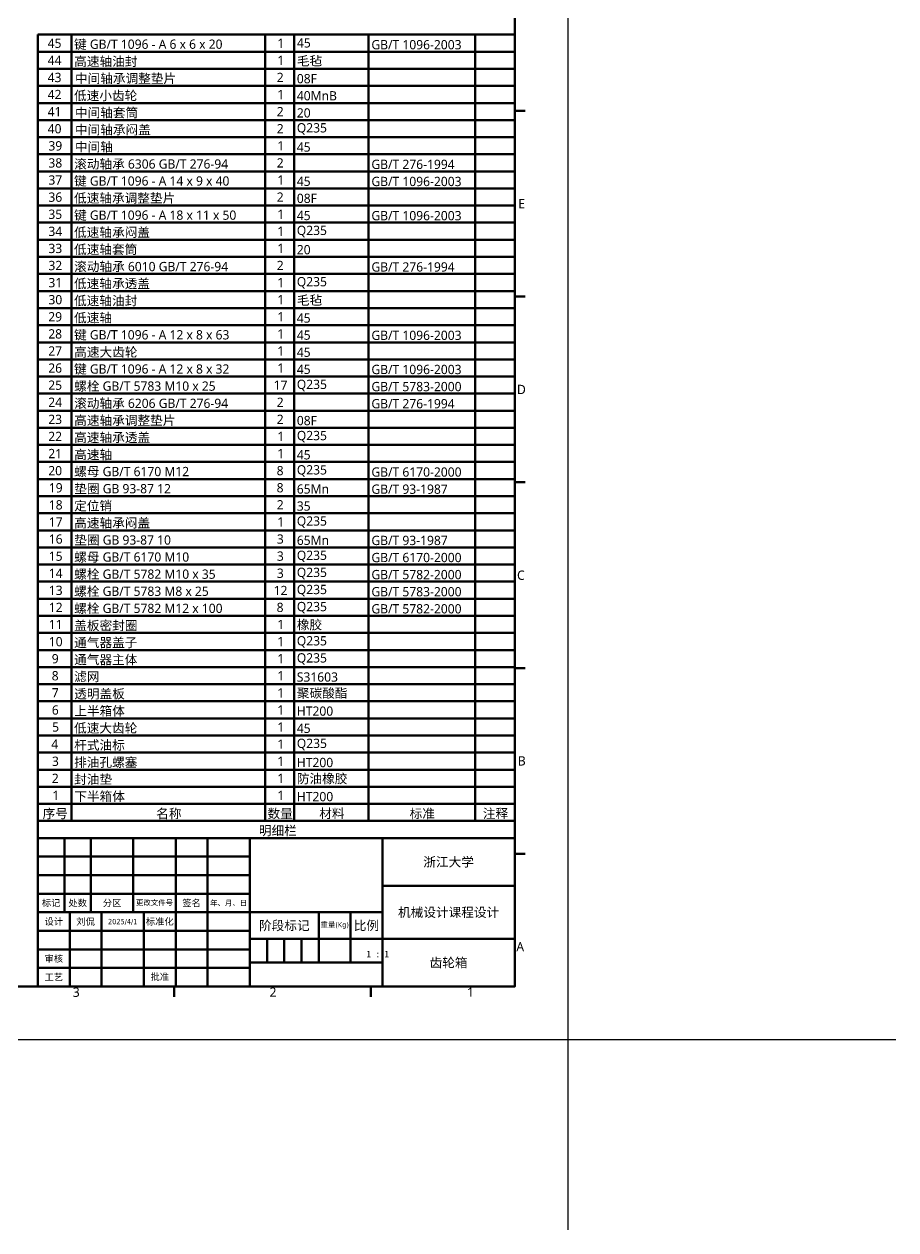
# Model space of a CAD drawing. Header units: millimetres. Extents: x -89 to 1313, y -72 to 900.
# Drawn here: x 983.8 to 1312.8, y -71.8 to 383.2 of the extents above; entities that cross this region are included whole.
import ezdxf
from ezdxf.enums import TextEntityAlignment as Align

# ---------------------------------------------------------------- set-up
doc = ezdxf.new("R2018")
doc.units = ezdxf.units.MM
doc.layers.add('图框 (ISO)', color=7, linetype='Continuous', lineweight=50)
doc.layers.add('标题 (ISO)', color=7, linetype='Continuous', lineweight=50)
doc.styles.add('文本样式36', font='tahoma.ttf')
doc.styles.add('文本样式38', font='tahoma.ttf')
doc.styles.add('文本样式46', font='tahoma.ttf')
doc.styles.add('文本样式53', font='SimSun.ttf')
doc.styles.add('文本样式54', font='SimSun.ttf')
doc.styles.add('注释文本 (ISO)', font='Microsoft YaHei.ttf')

# ---------------------------------------------------------------- blocks, each defined once
blk = doc.blocks.new('图框 默认图框')
at = {"layer": '图框 (ISO)'}
for p, q in [((1169, 350.42), (1172.9, 350.42)), ((1169, 280.33), (1172.9, 280.33)), ((1169, 210.25), (1172.9, 210.25)), ((1169, 140.17), (1172.9, 140.17)), ((1169, 70.08), (1172.9, 70.08)), ((1040.37, 20), (1040.37, 16.1)), ((1114.69, 20), (1114.69, 16.1))]:
    blk.add_line(p, q, dxfattribs=at)
at = {"layer": '图框 (ISO)', "flags": 128}
blk.add_lwpolyline([(20, 20), (20, 821), (1169, 821), (1169, 20), (20, 20)], dxfattribs=at)
at = {"layer": '图框 (ISO)', "char_height": 3.5, "attachment_point": 7, "style": '注释文本 (ISO)'}
for s, insert in [('E', (1170.3, 313.63)), ('D', (1169.81, 243.54)), ('C', (1169.82, 173.4)), ('B', (1170.12, 103.38)), ('A', (1169.57, 33.29)), ('3', (1002.16, 16.04)), ('2', (1076.43, 16.1)), ('1', (1150.94, 16.1))]:
    blk.add_mtext(s, dxfattribs=dict(at, insert=insert))
blk = doc.blocks.new('标题栏 GB1')
at = {"layer": '标题 (ISO)'}
for p, q in [((198.81, 93.23), (378.81, 93.23)), ((198.81, 37.23), (198.81, 93.23)), ((208.81, 65.23), (208.81, 93.23)), ((218.81, 65.23), (218.81, 93.23)), ((234.81, 65.23), (234.81, 93.23)), ((250.81, 65.23), (250.81, 93.23)), ((262.81, 65.23), (262.81, 93.23)), ((278.81, 93.23), (278.81, 37.23)), ((328.81, 93.23), (328.81, 37.23)), ((378.81, 93.23), (378.81, 37.23)), ((198.81, 86.23), (278.81, 86.23)), ((198.81, 79.23), (278.81, 79.23)), ((328.81, 75.23), (378.81, 75.23)), ((198.81, 72.23), (278.81, 72.23)), ((198.81, 65.23), (278.81, 65.23)), ((210.81, 37.23), (210.81, 65.23)), ((222.81, 37.23), (222.81, 65.23)), ((238.81, 37.23), (238.81, 65.23)), ((250.81, 37.23), (250.81, 65.23)), ((262.81, 37.23), (262.81, 65.23)), ((278.81, 65.23), (328.81, 65.23)), ((304.81, 65.23), (304.81, 46.23)), ((316.81, 65.23), (316.81, 46.23)), ((198.81, 58.23), (278.81, 58.23)), ((328.81, 55.23), (278.81, 55.23)), ((285.31, 55.23), (285.31, 46.23)), ((291.81, 55.23), (291.81, 46.23)), ((298.31, 55.23), (298.31, 46.23)), ((328.81, 55.23), (378.81, 55.23)), ((198.81, 51.23), (278.81, 51.23)), ((278.81, 46.23), (328.81, 46.23)), ((198.81, 44.23), (278.81, 44.23)), ((378.81, 37.23), (198.81, 37.23))]:
    blk.add_line(p, q, dxfattribs=at)
for s, height, style, p in [('标记', 2.5, '文本样式54', (203.81, 68.73)), ('处数', 2.5, '文本样式54', (213.81, 68.73)), ('分区', 2.5, '文本样式54', (226.81, 68.73)), ('签名', 2.5, '文本样式54', (256.81, 68.72)), ('年、月、日', 2, '文本样式53', (270.81, 68.73)), ('设计', 2.5, '文本样式54', (204.81, 61.73)), ('标准化', 2.5, '文本样式46', (244.81, 61.72)), ('阶段标记', 3.5, '注释文本 (ISO)', (291.81, 60.23)), ('比例', 3.5, '注释文本 (ISO)', (322.81, 60.23)), ('审核', 2.5, '文本样式46', (204.81, 47.73)), ('工艺', 2.5, '文本样式46', (204.81, 40.73))]:
    blk.add_text(s, height=height, dxfattribs=dict(at, style=style)).set_placement(p, align=Align.MIDDLE_CENTER)
at = {"layer": '标题 (ISO)', "attachment_point": 5, "style": '注释文本 (ISO)'}
for s, insert, char_height in [('\\fSimSun|b0|i0;{\\H2.0000;更改文件号}', (242.81, 68.73), 2), ('\\fTahoma|b0|i0;{\\H2.0000;重量(Kg)}', (310.81, 60.23), 2), ('\\fTahoma|b0|i0;{\\H2.5000;批准}', (244.81, 40.73), 2.5)]:
    blk.add_mtext(s, dxfattribs=dict(at, insert=insert, char_height=char_height))
at = {"layer": '标题 (ISO)'}
for tag, height, style, p in [('单位', 3.5, '注释文本 (ISO)', (353.81, 84.23)), ('名称', 3.5, '注释文本 (ISO)', (353.81, 65.23)), ('作者', 2.5, '文本样式54', (216.81, 61.73)), ('创建日期', 2, '文本样式38', (230.81, 61.73)), ('检测人', 2, '文本样式38', (216.81, 47.73)), ('检测日期', 2, '文本样式38', (230.81, 47.73)), ('零件代号', 3.5, '注释文本 (ISO)', (353.81, 46.23)), ('工程核准人', 2.5, '文本样式46', (256.81, 40.73)), ('工程批准日期', 1.5, '文本样式36', (270.81, 40.73))]:
    blk.add_attdef(tag, text='', height=height, dxfattribs=dict(at, style=style)).set_placement(p, align=Align.MIDDLE_CENTER)
at = {"layer": '标题 (ISO)', "lineweight": 30, "flags": 104}
blk.add_attdef('初始视图比例', text='', height=1, dxfattribs=at).set_placement((322.81, 50.73), align=Align.MIDDLE_CENTER)
blk = doc.blocks.new('明细栏')
at = {"layer": '图框 (ISO)'}
for p, q in [((1169, 379.19), (989, 379.19)), ((989, 379.19), (989, 88.9)), ((1001.72, 379.19), (1001.72, 88.9)), ((1074.71, 379.19), (1074.71, 88.9)), ((1085.76, 379.19), (1085.76, 88.9)), ((1113.75, 379.19), (1113.75, 88.9)), ((1154, 379.19), (1154, 88.9)), ((1169, 379.19), (1169, 88.9)), ((1169, 372.74), (989, 372.74)), ((1169, 366.28), (989, 366.28)), ((1169, 359.83), (989, 359.83)), ((1169, 353.38), (989, 353.38)), ((1169, 346.93), (989, 346.93)), ((1169, 340.48), (989, 340.48)), ((1169, 334.03), (989, 334.03)), ((1169, 327.58), (989, 327.58)), ((1169, 321.13), (989, 321.13)), ((1169, 314.68), (989, 314.68)), ((1169, 308.23), (989, 308.23)), ((1169, 301.78), (989, 301.78)), ((1169, 295.33), (989, 295.33)), ((1169, 288.88), (989, 288.88)), ((1169, 282.42), (989, 282.42)), ((1169, 275.97), (989, 275.97)), ((1169, 269.52), (989, 269.52)), ((1169, 263.07), (989, 263.07)), ((1169, 256.62), (989, 256.62)), ((1169, 250.17), (989, 250.17)), ((1169, 243.72), (989, 243.72)), ((1169, 237.27), (989, 237.27)), ((1169, 230.82), (989, 230.82)), ((1169, 224.37), (989, 224.37)), ((1169, 217.92), (989, 217.92)), ((1169, 211.47), (989, 211.47)), ((1169, 205.02), (989, 205.02)), ((1169, 198.56), (989, 198.56)), ((1169, 192.11), (989, 192.11)), ((1169, 185.66), (989, 185.66)), ((1169, 179.21), (989, 179.21)), ((1169, 172.76), (989, 172.76)), ((1169, 166.31), (989, 166.31)), ((1169, 159.86), (989, 159.86)), ((1169, 153.41), (989, 153.41)), ((1169, 146.96), (989, 146.96)), ((1169, 140.51), (989, 140.51)), ((1169, 134.06), (989, 134.06)), ((1169, 127.61), (989, 127.61)), ((1169, 121.16), (989, 121.16)), ((1169, 114.7), (989, 114.7)), ((1169, 108.25), (989, 108.25)), ((1169, 101.8), (989, 101.8)), ((1169, 95.35), (989, 95.35)), ((1169, 88.9), (989, 88.9)), ((989, 82.45), (989, 88.9)), ((1001.72, 82.45), (1001.72, 88.9)), ((1074.71, 82.45), (1074.71, 88.9)), ((1085.76, 82.45), (1085.76, 88.9)), ((1113.75, 82.45), (1113.75, 88.9)), ((1154, 82.45), (1154, 88.9)), ((1169, 82.45), (1169, 88.9)), ((989, 76), (989, 82.45)), ((1169, 82.45), (989, 82.45)), ((1169, 76), (1169, 82.45)), ((1169, 76), (989, 76))]:
    blk.add_line(p, q, dxfattribs=at)
at = {"layer": '图框 (ISO)', "char_height": 3.5, "attachment_point": 7, "style": '注释文本 (ISO)'}
for s, insert in [('45', (992.68, 374.15)), ('键 GB/T 1096 - A 6 x 6 x 20', (1002.64, 373.42)), ('1', (1079.33, 374.17)), ('45', (1086.75, 374.27)), ('GB/T 1096-2003', (1114.86, 373.59)), ('44', (992.68, 367.76)), ('高速轴油封', (1002.7, 366.95)), ('1', (1079.33, 367.72)), ('毛毡', (1086.71, 367.22)), ('43', (992.68, 361.22)), ('中间轴承调整垫片', (1002.98, 360.5)), ('2', (1079.13, 361.28)), ('08F', (1086.72, 360.77)), ('42', (992.68, 354.83)), ('低速小齿轮', (1002.64, 354.04)), ('1', (1079.33, 354.82)), ('40MnB', (1086.71, 354.31)), ('41', (992.68, 348.37)), ('中间轴套筒', (1002.98, 347.59)), ('2', (1079.13, 348.38)), ('20', (1086.71, 347.85)), ('Q235', (1086.71, 341.44)), ('40', (992.68, 341.87)), ('中间轴承闷盖', (1002.98, 341.14)), ('2', (1079.13, 341.93)), ('39', (992.95, 335.42)), ('中间轴', (1002.98, 334.7)), ('1', (1079.33, 335.47)), ('45', (1086.71, 334.96)), ('38', (992.95, 328.97)), ('滚动轴承 6306 GB/T 276-94', (1002.68, 328.24)), ('2', (1079.13, 329.03)), ('GB/T 276-1994', (1114.86, 328.44)), ('37', (992.95, 322.52)), ('键 GB/T 1096 - A 14 x 9 x 40', (1002.64, 321.81)), ('1', (1079.33, 322.57)), ('45', (1086.71, 322.05)), ('GB/T 1096-2003', (1114.86, 321.98)), ('36', (992.95, 316.06)), ('低速轴承调整垫片', (1002.64, 315.35)), ('2', (1079.13, 316.12)), ('08F', (1086.72, 315.61)), ('35', (992.95, 309.61)), ('键 GB/T 1096 - A 18 x 11 x 50', (1002.64, 308.91)), ('1', (1079.33, 309.66)), ('45', (1086.71, 309.14)), ('GB/T 1096-2003', (1114.86, 309.08)), ('34', (992.95, 303.16)), ('低速轴承闷盖', (1002.64, 302.44)), ('1', (1079.33, 303.21)), ('Q235', (1086.71, 302.73)), ('33', (992.95, 296.71)), ('低速轴套筒', (1002.64, 295.99)), ('1', (1079.33, 296.76)), ('20', (1086.71, 296.24)), ('32', (992.95, 290.26)), ('滚动轴承 6010 GB/T 276-94', (1002.68, 289.53)), ('2', (1079.13, 290.32)), ('GB/T 276-1994', (1114.86, 289.73)), ('31', (992.95, 283.8)), ('低速轴承透盖', (1002.64, 283.09)), ('1', (1079.33, 283.86)), ('Q235', (1086.71, 283.38)), ('30', (992.95, 277.36)), ('低速轴油封', (1002.64, 276.65)), ('1', (1079.33, 277.41)), ('毛毡', (1086.71, 276.91)), ('29', (992.9, 270.91)), ('低速轴', (1002.64, 270.19)), ('1', (1079.33, 270.96)), ('45', (1086.71, 270.45)), ('28', (992.9, 264.46)), ('键 GB/T 1096 - A 12 x 8 x 63', (1002.64, 263.76)), ('1', (1079.33, 264.51)), ('45', (1086.71, 263.99)), ('GB/T 1096-2003', (1114.86, 263.93)), ('27', (992.9, 258.07)), ('高速大齿轮', (1002.7, 257.27)), ('1', (1079.33, 258.06)), ('45', (1086.71, 257.55)), ('26', (992.9, 251.56)), ('键 GB/T 1096 - A 12 x 8 x 32', (1002.64, 250.85)), ('1', (1079.33, 251.61)), ('45', (1086.71, 251.09)), ('GB/T 1096-2003', (1114.86, 251.03)), ('25', (992.9, 245.11)), ('螺栓 GB/T 5783 M10 x 25', (1002.68, 244.43)), ('17', (1077.97, 245.16)), ('Q235', (1086.71, 244.64)), ('GB/T 5783-2000', (1114.86, 244.58)), ('24', (992.9, 238.71)), ('滚动轴承 6206 GB/T 276-94', (1002.68, 237.93)), ('2', (1079.13, 238.71)), ('GB/T 276-1994', (1114.86, 238.12)), ('23', (992.9, 232.2)), ('高速轴承调整垫片', (1002.7, 231.48)), ('2', (1079.13, 232.26)), ('08F', (1086.72, 231.75)), ('22', (992.9, 225.81)), ('高速轴承透盖', (1002.7, 225.03)), ('1', (1079.33, 225.8)), ('Q235', (1086.71, 225.32)), ('高速轴', (1002.7, 218.58)), ('21', (992.9, 219.35)), ('1', (1079.33, 219.35)), ('45', (1086.71, 218.84)), ('20', (992.9, 212.85)), ('螺母 GB/T 6170 M12', (1002.68, 212.18)), ('8', (1079.09, 212.86)), ('Q235', (1086.71, 212.38)), ('GB/T 6170-2000', (1114.86, 212.32)), ('19', (993.1, 206.39)), ('垫圈 GB 93-87 12', (1002.71, 205.72)), ('8', (1079.09, 206.4)), ('65Mn', (1086.71, 205.93)), ('GB/T 93-1987', (1114.86, 205.87)), ('18', (993.1, 199.94)), ('定位销', (1002.68, 199.23)), ('2', (1079.13, 200.01)), ('35', (1086.71, 199.49)), ('17', (993.1, 193.55)), ('高速轴承闷盖', (1002.7, 192.78)), ('1', (1079.33, 193.55)), ('Q235', (1086.71, 193.07)), ('16', (993.1, 187.04)), ('垫圈 GB 93-87 10', (1002.71, 186.36)), ('3', (1079.18, 187.05)), ('65Mn', (1086.71, 186.58)), ('GB/T 93-1987', (1114.86, 186.52)), ('15', (993.1, 180.59)), ('螺母 GB/T 6170 M10', (1002.68, 179.92)), ('3', (1079.18, 180.6)), ('Q235', (1086.71, 180.13)), ('GB/T 6170-2000', (1114.86, 180.07)), ('14', (993.1, 174.2)), ('螺栓 GB/T 5782 M10 x 35', (1002.68, 173.47)), ('3', (1079.18, 174.15)), ('Q235', (1086.71, 173.68)), ('GB/T 5782-2000', (1114.86, 173.63)), ('13', (993.1, 167.69)), ('螺栓 GB/T 5783 M8 x 25', (1002.68, 167.02)), ('12', (1077.97, 167.67)), ('Q235', (1086.71, 167.23)), ('GB/T 5783-2000', (1114.86, 167.17)), ('12', (993.1, 161.3)), ('螺栓 GB/T 5782 M12 x 100', (1002.68, 160.57)), ('8', (1079.09, 161.25)), ('Q235', (1086.71, 160.78)), ('GB/T 5782-2000', (1114.86, 160.72)), ('11', (993.1, 154.85)), ('盖板密封圈', (1002.71, 154.08)), ('1', (1079.33, 154.85)), ('橡胶', (1086.71, 154.35)), ('10', (993.1, 148.34)), ('通气器盖子', (1002.67, 147.65)), ('1', (1079.33, 148.4)), ('Q235', (1086.71, 147.87)), ('通气器主体', (1002.67, 141.2)), ('Q235', (1086.71, 141.42)), ('9', (994.22, 141.89)), ('1', (1079.33, 141.94)), ('8', (994.21, 135.45)), ('滤网', (1002.68, 134.78)), ('1', (1079.33, 135.49)), ('S31603', (1086.71, 134.97)), ('7', (994.24, 129.08)), ('透明盖板', (1002.69, 128.26)), ('1', (1079.33, 129.04)), ('聚碳酸酯', (1086.73, 128.53)), ('6', (994.25, 122.54)), ('上半箱体', (1002.73, 121.85)), ('1', (1079.33, 122.59)), ('HT200', (1086.71, 122.11)), ('5', (994.37, 116.12)), ('低速大齿轮', (1002.64, 115.37)), ('1', (1079.33, 116.14)), ('45', (1086.71, 115.63)), ('4', (994.04, 109.73)), ('杆式油标', (1002.69, 108.94)), ('1', (1079.33, 109.69)), ('Q235', (1086.71, 109.17)), ('3', (994.3, 103.19)), ('排油孔螺塞', (1002.67, 102.49)), ('1', (1079.33, 103.24)), ('HT200', (1086.71, 102.72)), ('2', (994.25, 96.8)), ('封油垫', (1002.69, 96.07)), ('1', (1079.33, 96.79)), ('防油橡胶', (1086.71, 96.29)), ('1', (994.45, 90.34)), ('下半箱体', (1002.73, 89.6)), ('1', (1079.33, 90.34)), ('HT200', (1086.71, 89.86)), ('序号', (990.77, 83.1)), ('名称', (1033.63, 83.12)), ('数量', (1075.65, 83.09)), ('材料', (1095.19, 83.16)), ('标准', (1129.3, 83.13)), ('注释', (1156.93, 83.14)), ('明细栏', (1072.38, 76.66))]:
    blk.add_mtext(s, dxfattribs=dict(at, insert=insert))

msp = doc.modelspace()

# ---------------------------------------------------------------- linework, layer by layer
for p, q in [((1189, 420.5), (1189, -71.8467)), ((594.5, 0), (1312.811, 0))]:
    msp.add_line(p, q)

# ---------------------------------------------------------------- block references
msp.add_blockref('图框 默认图框', (0, 0))
ref = msp.add_blockref('标题栏 GB1', (790.1873, -17.2252))
ref.add_attrib('作者', '刘侃', dxfattribs={"layer": '标题 (ISO)', "height": 2.5, "style": '文本样式54'}).set_placement((1007, 44.5), align=Align.MIDDLE_CENTER)
ref.add_attrib('创建日期', '2025/4/1', dxfattribs={"layer": '标题 (ISO)', "height": 2, "style": '文本样式38'}).set_placement((1021, 44.5), align=Align.MIDDLE_CENTER)
ref.add_attrib('零件代号', '齿轮箱', dxfattribs={"layer": '标题 (ISO)', "height": 3.5, "style": '注释文本 (ISO)'}).set_placement((1144, 29), align=Align.MIDDLE_CENTER)
ref.add_attrib('名称', '机械设计课程设计', dxfattribs={"layer": '标题 (ISO)', "height": 3.5, "style": '注释文本 (ISO)'}).set_placement((1144, 48), align=Align.MIDDLE_CENTER)
ref.add_attrib('单位', '浙江大学', dxfattribs={"layer": '标题 (ISO)', "height": 3.5, "style": '注释文本 (ISO)'}).set_placement((1144, 67), align=Align.MIDDLE_CENTER)
lines = msp.add_mtext('1 : 1', dxfattribs={"layer": '标题 (ISO)', "insert": (1113, 33.5), "char_height": 2.5, "attachment_point": 1})
ref.add_attrib('初始视图比例', '', (1113, 33.5), dxfattribs={"flags": 104}).embed_mtext(lines)
at = {"layer": '图框 (ISO)'}
msp.add_blockref('明细栏', (0, 0), dxfattribs=at)

doc.saveas('drawing.dxf')
